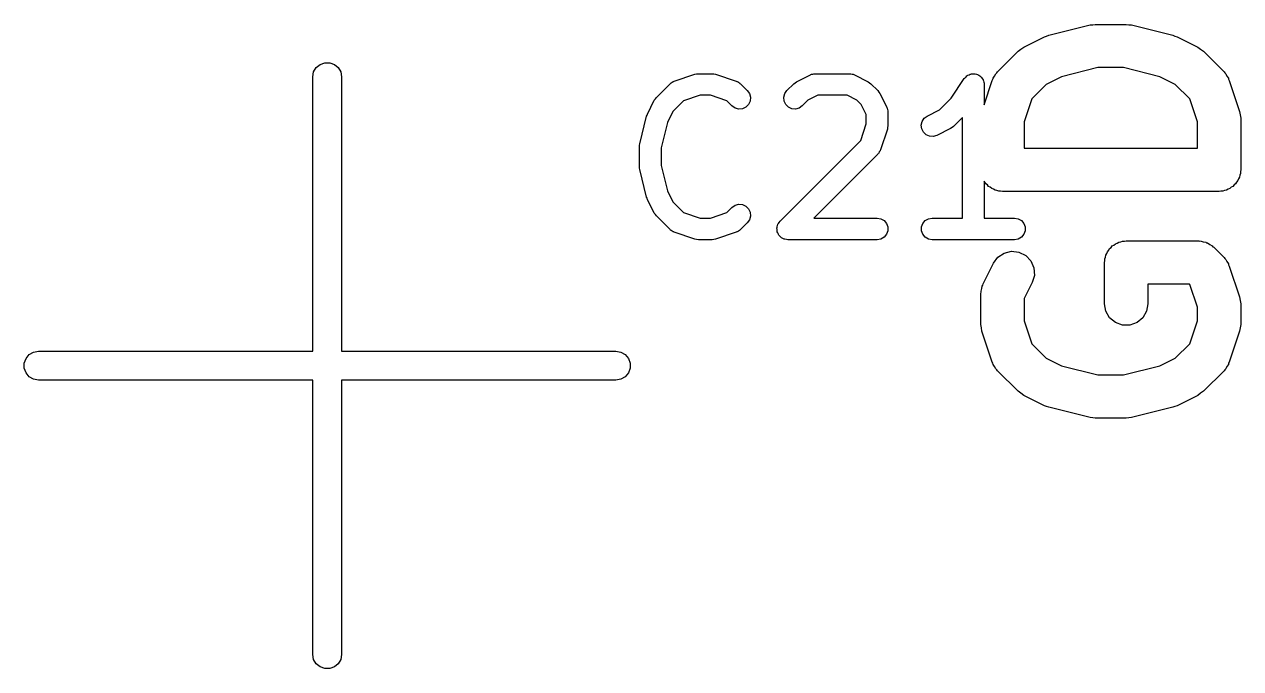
# Model space of a CAD drawing. Extents: x -2 to 76, y -93 to 7.
# Drawn here: x 0.9 to 9.33, y -55.1 to -50.64 of the extents above; entities that cross this region are included whole.
import ezdxf

# ---------------------------------------------------------------- set-up
doc = ezdxf.new("R2010")
doc.units = 0
doc.header["$MEASUREMENT"] = 0
doc.layers.add('BLACK', color=7, linetype='CONTINUOUS')

msp = doc.modelspace()

# ---------------------------------------------------------------- linework, layer by layer
at = {"layer": 'Black'}
for p, q in [((7.99933, -50.7116), (8.28505, -50.6402)), ((8.28505, -50.6402), (8.30335, -50.6389)), ((8.30335, -50.6389), (8.32143, -50.6357)), ((8.32143, -50.6357), (8.53571, -50.6357)), ((8.53571, -50.6357), (8.55379, -50.6389)), ((8.55379, -50.6389), (8.57209, -50.6402)), ((8.57209, -50.6402), (8.85781, -50.7116)), ((7.82577, -50.7944), (7.96863, -50.723)), ((7.96863, -50.723), (7.98435, -50.7183)), ((7.98435, -50.7183), (7.99933, -50.7116)), ((8.85781, -50.7116), (8.87279, -50.7183)), ((8.87279, -50.7183), (8.88851, -50.723)), ((8.88851, -50.723), (9.03137, -50.7944)), ((7.78679, -50.8225), (7.80647, -50.8087)), ((7.80647, -50.8087), (7.82577, -50.7944)), ((9.03137, -50.7944), (9.05067, -50.8087)), ((9.05067, -50.8087), (9.07035, -50.8225)), ((7.64393, -50.9654), (7.78679, -50.8225)), ((9.07035, -50.8225), (9.21321, -50.9654)), ((2.9, -51), (2.90603, -50.9658)), ((2.90603, -50.9658), (2.9234, -50.9357)), ((2.9234, -50.9357), (2.95, -50.9134)), ((2.95, -50.9134), (2.98263, -50.9015)), ((2.98263, -50.9015), (3.01736, -50.9015)), ((3.01736, -50.9015), (3.05, -50.9134)), ((3.05, -50.9134), (3.0766, -50.9357)), ((3.0766, -50.9357), (3.09397, -50.9658)), ((3.09397, -50.9658), (3.1, -51)), ((5.40485, -51.0288), (5.54771, -50.9812)), ((5.54771, -50.9812), (5.55959, -50.9795)), ((5.55959, -50.9795), (5.57143, -50.9774)), ((5.57143, -50.9774), (5.66667, -50.9774)), ((5.66667, -50.9774), (5.67851, -50.9795)), ((5.67851, -50.9795), (5.69038, -50.9812)), ((5.69038, -50.9812), (5.83324, -51.0288)), ((6.35155, -50.9841), (6.3553, -50.9819)), ((6.3553, -50.9819), (6.36396, -50.9804)), ((6.36396, -50.9804), (6.37238, -50.9779)), ((6.37238, -50.9779), (6.37669, -50.9781)), ((6.37669, -50.9781), (6.38095, -50.9774)), ((6.38095, -50.9774), (6.61905, -50.9774)), ((6.61905, -50.9774), (6.62331, -50.9781)), ((6.62331, -50.9781), (6.62762, -50.9779)), ((6.62762, -50.9779), (6.63604, -50.9804)), ((6.63604, -50.9804), (6.6447, -50.9819)), ((6.6447, -50.9819), (6.64845, -50.9841)), ((7.4471, -50.9844), (7.45513, -50.9804)), ((7.45513, -50.9804), (7.45926, -50.9799)), ((7.45926, -50.9799), (7.46317, -50.9785)), ((7.46317, -50.9785), (7.47212, -50.9785)), ((7.47212, -50.9785), (7.48102, -50.9775)), ((7.48102, -50.9775), (7.48506, -50.9785)), ((7.48506, -50.9785), (7.48921, -50.9785)), ((7.48921, -50.9785), (7.49762, -50.9816)), ((7.49762, -50.9816), (7.50632, -50.9837)), ((7.62413, -50.9936), (7.6325, -50.9782)), ((7.6325, -50.9782), (7.63897, -50.9724)), ((7.63897, -50.9724), (7.64393, -50.9654)), ((8.33989, -50.9357), (8.08807, -50.9987)), ((8.51725, -50.9357), (8.33989, -50.9357)), ((8.76907, -50.9987), (8.51725, -50.9357)), ((9.21321, -50.9654), (9.21817, -50.9724)), ((9.21817, -50.9724), (9.22464, -50.9782)), ((9.22464, -50.9782), (9.23301, -50.9936)), ((2.9, -52.9), (2.9, -51)), ((3.1, -51), (3.1, -52.9)), ((5.2803, -51.1422), (5.37554, -51.047)), ((5.37554, -51.047), (5.37908, -51.0445)), ((5.37908, -51.0445), (5.38195, -51.0413)), ((5.38195, -51.0413), (5.38967, -51.0371)), ((5.38967, -51.0371), (5.39687, -51.032)), ((5.39687, -51.032), (5.40105, -51.0309)), ((5.40105, -51.0309), (5.40485, -51.0288)), ((5.83324, -51.0288), (5.83704, -51.0309)), ((5.83704, -51.0309), (5.84122, -51.032)), ((5.84122, -51.032), (5.84842, -51.0371)), ((5.84842, -51.0371), (5.85615, -51.0413)), ((5.85615, -51.0413), (5.85902, -51.0445)), ((5.85902, -51.0445), (5.86256, -51.047)), ((5.86256, -51.047), (5.91018, -51.0946)), ((6.18506, -51.0946), (6.23268, -51.047)), ((6.23268, -51.047), (6.24252, -51.0401)), ((6.24252, -51.0401), (6.25217, -51.0329)), ((6.25217, -51.0329), (6.34741, -50.9853)), ((6.34741, -50.9853), (6.35155, -50.9841)), ((6.64845, -50.9841), (6.65259, -50.9853)), ((6.65259, -50.9853), (6.74783, -51.0329)), ((6.74783, -51.0329), (6.75748, -51.0401)), ((6.75748, -51.0401), (6.76732, -51.047)), ((6.76732, -51.047), (6.81494, -51.0946)), ((7.32267, -51.1475), (7.41379, -51.0108)), ((7.41379, -51.0108), (7.41666, -51.0078)), ((7.41666, -51.0078), (7.41874, -51.0042)), ((7.41874, -51.0042), (7.42559, -50.9984)), ((7.42559, -50.9984), (7.43178, -50.9919)), ((7.43178, -50.9919), (7.43551, -50.9901)), ((7.43551, -50.9901), (7.43869, -50.9874)), ((7.43869, -50.9874), (7.4471, -50.9844)), ((7.50632, -50.9837), (7.50979, -50.986)), ((7.50979, -50.986), (7.51369, -50.9874)), ((7.51369, -50.9874), (7.52054, -50.9932)), ((7.52054, -50.9932), (7.528, -50.9981)), ((7.528, -50.9981), (7.53046, -51.0015)), ((7.53046, -51.0015), (7.53364, -51.0042)), ((7.53364, -51.0042), (7.53812, -51.0119)), ((7.53812, -51.0119), (7.54342, -51.0191)), ((7.54342, -51.0191), (7.54459, -51.0231)), ((7.54459, -51.0231), (7.54667, -51.0267)), ((7.54667, -51.0267), (7.54822, -51.0355)), ((7.54822, -51.0355), (7.55073, -51.0441)), ((7.55073, -51.0441), (7.55047, -51.0483)), ((7.55047, -51.0483), (7.55119, -51.0524)), ((7.55119, -51.1935), (7.6077, -51.024)), ((7.55119, -51.0524), (7.55119, -51.1935)), ((7.6077, -51.024), (7.61182, -51.0164)), ((7.61182, -51.0164), (7.61405, -51.008)), ((7.61405, -51.008), (7.62413, -50.9936)), ((7.98171, -51.0518), (7.8811, -51.1525)), ((8.08807, -50.9987), (7.98171, -51.0518)), ((8.87543, -51.0518), (8.76907, -50.9987)), ((8.97604, -51.1525), (8.87543, -51.0518)), ((9.23301, -50.9936), (9.24309, -51.008)), ((9.24309, -51.008), (9.24533, -51.0164)), ((9.24533, -51.0164), (9.24945, -51.024)), ((9.24945, -51.024), (9.32087, -51.2383)), ((5.26625, -51.1617), (5.27341, -51.152)), ((5.27341, -51.152), (5.2803, -51.1422)), ((5.5836, -51.1274), (5.46908, -51.1656)), ((5.6545, -51.1274), (5.5836, -51.1274)), ((5.76901, -51.1656), (5.6545, -51.1274)), ((5.91018, -51.0946), (5.92512, -51.1159)), ((5.92512, -51.1159), (5.93186, -51.1411)), ((5.93186, -51.1411), (5.92959, -51.167)), ((6.16338, -51.1411), (6.17012, -51.1159)), ((6.16565, -51.167), (6.16338, -51.1411)), ((6.17012, -51.1159), (6.18506, -51.0946)), ((6.39866, -51.1274), (6.33014, -51.1616)), ((6.60134, -51.1274), (6.39866, -51.1274)), ((6.66986, -51.1616), (6.60134, -51.1274)), ((6.81494, -51.0946), (6.82182, -51.1044)), ((6.82182, -51.1044), (6.82899, -51.1141)), ((6.82899, -51.1141), (6.87661, -51.2093)), ((7.24129, -51.2288), (7.32267, -51.1475)), ((5.21863, -51.2569), (5.26625, -51.1617)), ((5.46908, -51.1656), (5.39497, -51.2397)), ((5.80411, -51.2007), (5.76901, -51.1656)), ((5.82545, -51.2156), (5.80411, -51.2007)), ((5.85061, -51.2223), (5.82545, -51.2156)), ((5.87655, -51.2201), (5.85061, -51.2223)), ((5.90016, -51.2091), (5.87655, -51.2201)), ((5.91858, -51.1906), (5.90016, -51.2091)), ((5.92959, -51.167), (5.91858, -51.1906)), ((6.17666, -51.1906), (6.16565, -51.167)), ((6.19508, -51.2091), (6.17666, -51.1906)), ((6.21868, -51.2201), (6.19508, -51.2091)), ((6.24463, -51.2223), (6.21868, -51.2201)), ((6.26979, -51.2156), (6.24463, -51.2223)), ((6.29113, -51.2007), (6.26979, -51.2156)), ((6.33014, -51.1616), (6.29113, -51.2007)), ((6.70027, -51.192), (6.66986, -51.1616)), ((6.73452, -51.2606), (6.70027, -51.192)), ((6.87661, -51.2093), (6.87784, -51.2135)), ((6.87784, -51.2135), (6.88, -51.2172)), ((6.88, -51.2172), (6.88153, -51.2259)), ((6.88153, -51.2259), (6.88403, -51.2343)), ((6.88403, -51.2343), (6.88377, -51.2386)), ((7.15693, -51.271), (7.24129, -51.2288)), ((7.8811, -51.1525), (7.82857, -51.3101)), ((9.02857, -51.3101), (8.97604, -51.1525)), ((5.16533, -51.4628), (5.21295, -51.2723)), ((5.21295, -51.2723), (5.21629, -51.2648)), ((5.21629, -51.2648), (5.21863, -51.2569)), ((5.35648, -51.3167), (5.31309, -51.4902)), ((5.39497, -51.2397), (5.35648, -51.3167)), ((6.73452, -51.3259), (6.73452, -51.2606)), ((6.88377, -51.2386), (6.88452, -51.2429)), ((6.88452, -51.2429), (6.88452, -51.3381)), ((7.11561, -51.3336), (7.12166, -51.3083)), ((7.12166, -51.3083), (7.13601, -51.2865)), ((7.13601, -51.2865), (7.15693, -51.271)), ((7.40119, -51.2811), (7.33875, -51.3435)), ((7.40119, -51.9774), (7.40119, -51.2811)), ((7.82857, -51.3101), (7.82857, -51.4929)), ((9.02857, -51.4929), (9.02857, -51.3101)), ((9.32087, -51.2383), (9.3244, -51.2621)), ((9.3244, -51.2621), (9.32857, -51.2857)), ((9.32857, -51.2857), (9.32857, -51.6429)), ((6.69635, -51.4404), (6.73452, -51.3259)), ((6.88068, -51.3618), (6.83306, -51.5047)), ((6.88244, -51.3499), (6.88068, -51.3618)), ((6.88452, -51.3381), (6.88244, -51.3499)), ((7.11859, -51.3595), (7.11561, -51.3336)), ((7.13024, -51.3828), (7.11859, -51.3595)), ((7.14915, -51.4007), (7.13024, -51.3828)), ((7.17305, -51.411), (7.14915, -51.4007)), ((7.31926, -51.3576), (7.22402, -51.4052)), ((7.32891, -51.3504), (7.31926, -51.3576)), ((7.33875, -51.3435), (7.32891, -51.3504)), ((5.16309, -51.481), (5.16469, -51.4719)), ((5.16309, -51.6238), (5.16309, -51.481)), ((5.16469, -51.4719), (5.16533, -51.4628)), ((6.13744, -51.9993), (6.69635, -51.4404)), ((7.19905, -51.4126), (7.17305, -51.411)), ((7.22402, -51.4052), (7.19905, -51.4126)), ((5.31309, -51.4902), (5.31309, -51.6146)), ((6.81494, -51.534), (6.37154, -51.9774)), ((6.81742, -51.5304), (6.81494, -51.534)), ((6.82065, -51.5276), (6.81742, -51.5304)), ((6.82483, -51.5199), (6.82065, -51.5276)), ((6.82988, -51.5126), (6.82483, -51.5199)), ((6.831, -51.5085), (6.82988, -51.5126)), ((6.83306, -51.5047), (6.831, -51.5085)), ((7.82857, -51.4929), (9.02857, -51.4929)), ((5.16469, -51.6328), (5.16309, -51.6238)), ((5.16533, -51.642), (5.16469, -51.6328)), ((5.21295, -51.8325), (5.16533, -51.642)), ((5.31309, -51.6146), (5.35648, -51.7881)), ((9.32857, -51.6429), (9.32629, -51.6558)), ((9.32629, -51.6558), (9.32629, -51.6689)), ((7.5571, -51.7279), (7.55119, -51.7209)), ((7.55119, -51.7209), (7.55119, -51.9774)), ((7.56366, -51.7393), (7.5571, -51.7279)), ((7.57372, -51.7477), (7.56366, -51.7393)), ((9.29348, -51.7393), (9.28342, -51.7477)), ((9.30004, -51.7279), (9.29348, -51.7393)), ((9.30847, -51.7179), (9.30004, -51.7279)), ((9.31296, -51.7055), (9.30847, -51.7179)), ((9.31952, -51.6942), (9.31296, -51.7055)), ((9.3218, -51.6812), (9.31952, -51.6942)), ((9.32629, -51.6689), (9.3218, -51.6812)), ((5.35648, -51.7881), (5.39497, -51.8651)), ((7.58215, -51.7578), (7.57372, -51.7477)), ((7.59352, -51.7643), (7.58215, -51.7578)), ((7.60357, -51.7728), (7.59352, -51.7643)), ((7.6159, -51.7772), (7.60357, -51.7728)), ((7.62727, -51.7838), (7.6159, -51.7772)), ((7.64019, -51.7861), (7.62727, -51.7838)), ((7.65252, -51.7906), (7.64019, -51.7861)), ((7.66565, -51.7906), (7.65252, -51.7906)), ((7.67857, -51.7929), (7.66565, -51.7906)), ((9.17857, -51.7929), (7.67857, -51.7929)), ((9.1915, -51.7906), (9.17857, -51.7929)), ((9.20462, -51.7906), (9.1915, -51.7906)), ((9.21695, -51.7861), (9.20462, -51.7906)), ((9.22987, -51.7838), (9.21695, -51.7861)), ((9.24124, -51.7772), (9.22987, -51.7838)), ((9.25357, -51.7728), (9.24124, -51.7772)), ((9.26362, -51.7643), (9.25357, -51.7728)), ((9.27499, -51.7578), (9.26362, -51.7643)), ((9.28342, -51.7477), (9.27499, -51.7578)), ((5.21629, -51.84), (5.21295, -51.8325)), ((5.21863, -51.8478), (5.21629, -51.84)), ((5.26625, -51.9431), (5.21863, -51.8478)), ((5.39497, -51.8651), (5.46908, -51.9392)), ((5.76901, -51.9392), (5.80411, -51.9041)), ((5.80411, -51.9041), (5.82545, -51.8892)), ((5.82545, -51.8892), (5.85061, -51.8824)), ((5.85061, -51.8824), (5.87655, -51.8847)), ((5.87655, -51.8847), (5.90016, -51.8957)), ((5.90016, -51.8957), (5.91858, -51.9141)), ((5.27341, -51.9527), (5.26625, -51.9431)), ((5.2803, -51.9626), (5.27341, -51.9527)), ((5.37554, -52.0578), (5.2803, -51.9626)), ((5.46908, -51.9392), (5.5836, -51.9774)), ((5.5836, -51.9774), (5.6545, -51.9774)), ((5.6545, -51.9774), (5.76901, -51.9392)), ((5.92512, -51.9888), (5.91018, -52.0102)), ((5.91858, -51.9141), (5.92959, -51.9377)), ((5.93186, -51.9637), (5.92512, -51.9888)), ((5.92959, -51.9377), (5.93186, -51.9637)), ((6.37154, -51.9774), (6.80952, -51.9774)), ((6.80952, -51.9774), (6.83518, -51.9819)), ((6.83518, -51.9819), (6.85773, -51.9949)), ((6.85773, -51.9949), (6.87448, -52.0149)), ((7.12552, -52.0149), (7.14227, -51.9949)), ((7.14227, -51.9949), (7.16482, -51.9819)), ((7.16482, -51.9819), (7.19048, -51.9774)), ((7.19048, -51.9774), (7.40119, -51.9774)), ((7.55119, -51.9774), (7.7619, -51.9774)), ((7.7619, -51.9774), (7.78756, -51.9819)), ((7.78756, -51.9819), (7.81011, -51.9949)), ((7.81011, -51.9949), (7.82686, -52.0149)), ((5.37908, -52.0603), (5.37554, -52.0578)), ((5.38195, -52.0635), (5.37908, -52.0603)), ((5.38967, -52.0677), (5.38195, -52.0635)), ((5.39687, -52.0727), (5.38967, -52.0677)), ((5.40105, -52.0739), (5.39687, -52.0727)), ((5.40485, -52.0759), (5.40105, -52.0739)), ((5.54771, -52.1235), (5.40485, -52.0759)), ((5.83324, -52.0759), (5.69038, -52.1235)), ((5.83704, -52.0739), (5.83324, -52.0759)), ((5.84122, -52.0727), (5.83704, -52.0739)), ((5.84842, -52.0677), (5.84122, -52.0727)), ((5.85615, -52.0635), (5.84842, -52.0677)), ((5.85902, -52.0603), (5.85615, -52.0635)), ((5.86256, -52.0578), (5.85902, -52.0603)), ((5.91018, -52.0102), (5.86256, -52.0578)), ((6.11576, -52.0458), (6.11661, -52.0427)), ((6.11661, -52.0556), (6.11576, -52.0458)), ((6.11661, -52.0394), (6.11997, -52.0301)), ((6.11661, -52.0427), (6.11661, -52.0394)), ((6.11661, -52.0654), (6.11661, -52.0556)), ((6.11774, -52.0685), (6.11661, -52.0654)), ((6.11803, -52.0718), (6.11774, -52.0685)), ((6.12217, -52.0807), (6.11803, -52.0718)), ((6.11997, -52.0301), (6.1225, -52.0207)), ((6.1225, -52.0207), (6.12439, -52.018)), ((6.12439, -52.018), (6.12552, -52.0149)), ((6.12552, -52.0149), (6.13182, -52.0074)), ((6.13182, -52.0074), (6.13744, -51.9993)), ((6.87448, -52.0149), (6.88338, -52.0394)), ((6.88338, -52.0654), (6.87448, -52.0899)), ((6.88338, -52.0394), (6.88338, -52.0654)), ((7.11661, -52.0394), (7.12552, -52.0149)), ((7.11661, -52.0654), (7.11661, -52.0394)), ((7.12552, -52.0899), (7.11661, -52.0654)), ((7.82686, -52.0149), (7.83577, -52.0394)), ((7.83577, -52.0654), (7.82686, -52.0899)), ((7.83577, -52.0394), (7.83577, -52.0654)), ((5.55959, -52.1253), (5.54771, -52.1235)), ((5.57143, -52.1274), (5.55959, -52.1253)), ((5.66667, -52.1274), (5.57143, -52.1274)), ((5.67851, -52.1253), (5.66667, -52.1274)), ((5.69038, -52.1235), (5.67851, -52.1253)), ((6.12552, -52.0899), (6.12217, -52.0807)), ((6.12764, -52.0924), (6.12552, -52.0899)), ((6.12904, -52.0954), (6.12764, -52.0924)), ((6.13597, -52.1023), (6.12904, -52.0954)), ((6.14227, -52.1098), (6.13597, -52.1023)), ((6.14512, -52.1115), (6.14227, -52.1098)), ((6.14746, -52.1138), (6.14512, -52.1115)), ((6.15634, -52.118), (6.14746, -52.1138)), ((6.16482, -52.1229), (6.15634, -52.118)), ((6.16807, -52.1234), (6.16482, -52.1229)), ((6.17106, -52.1248), (6.16807, -52.1234)), ((6.18083, -52.1257), (6.17106, -52.1248)), ((6.19048, -52.1274), (6.18083, -52.1257)), ((6.80952, -52.1274), (6.19048, -52.1274)), ((6.83518, -52.1229), (6.80952, -52.1274)), ((6.85773, -52.1098), (6.83518, -52.1229)), ((6.87448, -52.0899), (6.85773, -52.1098)), ((7.14227, -52.1098), (7.12552, -52.0899)), ((7.16482, -52.1229), (7.14227, -52.1098)), ((7.19048, -52.1274), (7.16482, -52.1229)), ((7.7619, -52.1274), (7.19048, -52.1274)), ((7.78756, -52.1229), (7.7619, -52.1274)), ((7.81011, -52.1098), (7.78756, -52.1229)), ((7.82686, -52.0899), (7.81011, -52.1098)), ((8.45066, -52.1642), (8.46071, -52.1558)), ((8.46071, -52.1558), (8.47305, -52.1513)), ((8.47305, -52.1513), (8.48441, -52.1448)), ((8.48441, -52.1448), (8.49734, -52.1425)), ((8.49734, -52.1425), (8.50967, -52.138)), ((8.50967, -52.138), (8.52279, -52.138)), ((8.52279, -52.138), (8.53571, -52.1357)), ((8.53571, -52.1357), (9.03571, -52.1357)), ((9.03571, -52.1357), (9.04221, -52.1369)), ((9.04221, -52.1369), (9.04879, -52.1363)), ((9.04879, -52.1363), (9.06772, -52.1414)), ((9.06772, -52.1414), (9.08702, -52.1448)), ((9.08702, -52.1448), (9.09273, -52.1481)), ((9.09273, -52.1481), (9.09911, -52.1498)), ((9.09911, -52.1498), (9.11516, -52.161)), ((9.11516, -52.161), (9.13213, -52.1708)), ((7.64687, -52.2482), (7.69034, -52.2195)), ((7.69034, -52.2195), (7.74101, -52.2074)), ((7.74101, -52.2074), (7.79277, -52.2134)), ((7.79277, -52.2134), (7.83936, -52.2367)), ((7.83936, -52.2367), (7.87518, -52.2745)), ((8.38799, -52.2597), (8.39248, -52.2473)), ((8.39248, -52.2473), (8.39476, -52.2344)), ((8.39476, -52.2344), (8.40132, -52.223)), ((8.40132, -52.223), (8.40581, -52.2107)), ((8.40581, -52.2107), (8.41424, -52.2007)), ((8.41424, -52.2007), (8.42081, -52.1893)), ((8.42081, -52.1893), (8.43086, -52.1809)), ((8.43086, -52.1809), (8.4393, -52.1708)), ((8.4393, -52.1708), (8.45066, -52.1642)), ((9.13213, -52.1708), (9.13637, -52.1759)), ((9.13637, -52.1759), (9.14178, -52.1796)), ((9.14178, -52.1796), (9.21321, -52.2511)), ((7.54441, -52.4329), (7.61584, -52.2901)), ((7.61584, -52.2901), (7.64687, -52.2482)), ((7.87518, -52.2745), (7.89589, -52.3223)), ((7.89589, -52.3223), (7.89902, -52.3743)), ((8.38571, -52.2857), (8.38799, -52.2728)), ((8.38571, -52.5714), (8.38571, -52.2857)), ((8.38799, -52.2728), (8.38799, -52.2597)), ((9.21321, -52.2511), (9.21817, -52.2582)), ((9.21817, -52.2582), (9.22464, -52.2639)), ((9.22464, -52.2639), (9.23301, -52.2794)), ((9.23301, -52.2794), (9.24309, -52.2937)), ((9.24309, -52.2937), (9.24533, -52.3021)), ((9.24533, -52.3021), (9.24945, -52.3097)), ((9.24945, -52.3097), (9.32087, -52.524)), ((7.89902, -52.3743), (7.88416, -52.4242)), ((7.52857, -52.5), (7.53007, -52.4915)), ((7.52857, -52.7143), (7.52857, -52.5)), ((7.52955, -52.4828), (7.53456, -52.466)), ((7.53007, -52.4915), (7.52955, -52.4828)), ((7.53456, -52.466), (7.53762, -52.4487)), ((7.53762, -52.4487), (7.54194, -52.4412)), ((7.54194, -52.4412), (7.54441, -52.4329)), ((7.88416, -52.4242), (7.82857, -52.5354)), ((8.97358, -52.4357), (8.68571, -52.4357)), ((8.68571, -52.4357), (8.68571, -52.5714)), ((8.97604, -52.4382), (8.97358, -52.4357)), ((9.02857, -52.5958), (8.97604, -52.4382)), ((7.82857, -52.5354), (7.82857, -52.6899)), ((8.39476, -52.6227), (8.38571, -52.5714)), ((8.68571, -52.5714), (8.67667, -52.6227)), ((9.32087, -52.524), (9.3244, -52.5478)), ((9.3244, -52.5478), (9.32857, -52.5714)), ((9.32857, -52.5714), (9.32857, -52.7143)), ((8.42081, -52.6678), (8.39476, -52.6227)), ((8.46071, -52.7013), (8.42081, -52.6678)), ((8.65062, -52.6678), (8.61071, -52.7013)), ((8.67667, -52.6227), (8.65062, -52.6678)), ((9.02857, -52.6899), (9.02857, -52.5958)), ((7.53274, -52.738), (7.52857, -52.7143)), ((7.53627, -52.7617), (7.53274, -52.738)), ((7.82857, -52.6899), (7.8811, -52.8475)), ((8.50967, -52.7191), (8.46071, -52.7013)), ((8.56176, -52.7191), (8.50967, -52.7191)), ((8.61071, -52.7013), (8.56176, -52.7191)), ((8.97604, -52.8475), (9.02857, -52.6899)), ((9.3244, -52.7379), (9.32087, -52.7617)), ((9.32857, -52.7143), (9.3244, -52.7379)), ((7.6077, -52.976), (7.53627, -52.7617)), ((9.32087, -52.7617), (9.24945, -52.976)), ((0.93572, -52.9234), (0.9658, -52.906)), ((0.9658, -52.906), (1, -52.9)), ((1, -52.9), (2.9, -52.9)), ((3.1, -52.9), (5, -52.9)), ((5, -52.9), (5.0342, -52.906)), ((5.0342, -52.906), (5.06428, -52.9234)), ((7.8811, -52.8475), (7.98171, -52.9482)), ((8.87543, -52.9482), (8.97604, -52.8475)), ((0.90152, -52.9826), (0.9134, -52.95)), ((0.90152, -53.0174), (0.90152, -52.9826)), ((0.9134, -52.95), (0.93572, -52.9234)), ((5.06428, -52.9234), (5.0866, -52.95)), ((5.0866, -52.95), (5.09848, -52.9826)), ((5.09848, -52.9826), (5.09848, -53.0174)), ((7.61182, -52.9836), (7.6077, -52.976)), ((7.61405, -52.992), (7.61182, -52.9836)), ((7.62413, -53.0064), (7.61405, -52.992)), ((7.98171, -52.9482), (8.08807, -53.0013)), ((8.08807, -53.0013), (8.33989, -53.0643)), ((8.51725, -53.0643), (8.76907, -53.0013)), ((8.76907, -53.0013), (8.87543, -52.9482)), ((9.24309, -52.992), (9.23301, -53.0064)), ((9.24533, -52.9836), (9.24309, -52.992)), ((9.24945, -52.976), (9.24533, -52.9836)), ((0.9134, -53.05), (0.90152, -53.0174)), ((0.93572, -53.0766), (0.9134, -53.05)), ((0.9658, -53.094), (0.93572, -53.0766)), ((5.06428, -53.0766), (5.0342, -53.094)), ((5.0866, -53.05), (5.06428, -53.0766)), ((5.09848, -53.0174), (5.0866, -53.05)), ((7.6325, -53.0218), (7.62413, -53.0064)), ((7.63897, -53.0276), (7.6325, -53.0218)), ((7.64393, -53.0346), (7.63897, -53.0276)), ((7.78679, -53.1775), (7.64393, -53.0346)), ((8.33989, -53.0643), (8.51725, -53.0643)), ((9.21321, -53.0346), (9.07035, -53.1775)), ((9.21817, -53.0276), (9.21321, -53.0346)), ((9.22464, -53.0218), (9.21817, -53.0276)), ((9.23301, -53.0064), (9.22464, -53.0218)), ((1, -53.1), (0.9658, -53.094)), ((2.9, -53.1), (1, -53.1)), ((2.9, -55), (2.9, -53.1)), ((5, -53.1), (3.1, -53.1)), ((3.1, -53.1), (3.1, -55)), ((5.0342, -53.094), (5, -53.1)), ((7.80647, -53.1913), (7.78679, -53.1775)), ((7.82577, -53.2056), (7.80647, -53.1913)), ((7.96863, -53.277), (7.82577, -53.2056)), ((9.03137, -53.2056), (8.88851, -53.277)), ((9.05067, -53.1913), (9.03137, -53.2056)), ((9.07035, -53.1775), (9.05067, -53.1913)), ((7.98435, -53.2817), (7.96863, -53.277)), ((7.99933, -53.2884), (7.98435, -53.2817)), ((8.28505, -53.3598), (7.99933, -53.2884)), ((8.85781, -53.2884), (8.57209, -53.3598)), ((8.87279, -53.2817), (8.85781, -53.2884)), ((8.88851, -53.277), (8.87279, -53.2817)), ((8.30335, -53.3611), (8.28505, -53.3598)), ((8.32143, -53.3643), (8.30335, -53.3611)), ((8.53571, -53.3643), (8.32143, -53.3643)), ((8.55379, -53.3611), (8.53571, -53.3643)), ((8.57209, -53.3598), (8.55379, -53.3611)), ((2.90603, -55.0342), (2.9, -55)), ((3.1, -55), (3.09397, -55.0342)), ((2.9234, -55.0643), (2.90603, -55.0342)), ((2.95, -55.0866), (2.9234, -55.0643)), ((2.98263, -55.0985), (2.95, -55.0866)), ((3.01736, -55.0985), (2.98263, -55.0985)), ((3.05, -55.0866), (3.01736, -55.0985)), ((3.0766, -55.0643), (3.05, -55.0866)), ((3.09397, -55.0342), (3.0766, -55.0643))]:
    msp.add_line(p, q, dxfattribs=at)

doc.saveas('drawing.dxf')
